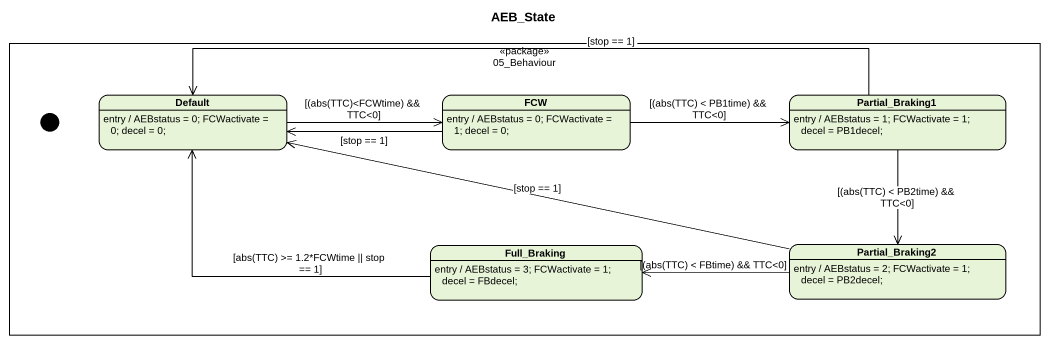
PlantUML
@startuml
title AEB_State
hide empty description
state "05_Behaviour" as o05_Behaviour <<package>> {
  state Default
  Default : entry / AEBstatus = 0; FCWactivate = 0; decel = 0;
  state FCW
  FCW : entry / AEBstatus = 0; FCWactivate = 1; decel = 0;
  state Partial_Braking1
  Partial_Braking1 : entry / AEBstatus = 1; FCWactivate = 1; decel = PB1decel;
  state initial1 <<start>>
  state Full_Braking
  Full_Braking : entry / AEBstatus = 3; FCWactivate = 1; decel = FBdecel;
  state Partial_Braking2
  Partial_Braking2 : entry / AEBstatus = 2; FCWactivate = 1; decel = PB2decel;
}
Default -right-> FCW : [(abs(TTC)<FCWtime) && TTC<0]
FCW -left-> Default : [stop == 1]
FCW -right-> Partial_Braking1 : [(abs(TTC) < PB1time) && TTC<0]
Partial_Braking1 -left-> Default : [stop == 1]
Partial_Braking1 --> Partial_Braking2 : [(abs(TTC) < PB2time) && TTC<0]
Full_Braking -left-> Default : [abs(TTC) >= 1.2*FCWtime || stop == 1]
Partial_Braking2 -left-> Default : [stop == 1]
Partial_Braking2 -left-> Full_Braking : [(abs(TTC) < FBtime) && TTC<0]
@enduml
